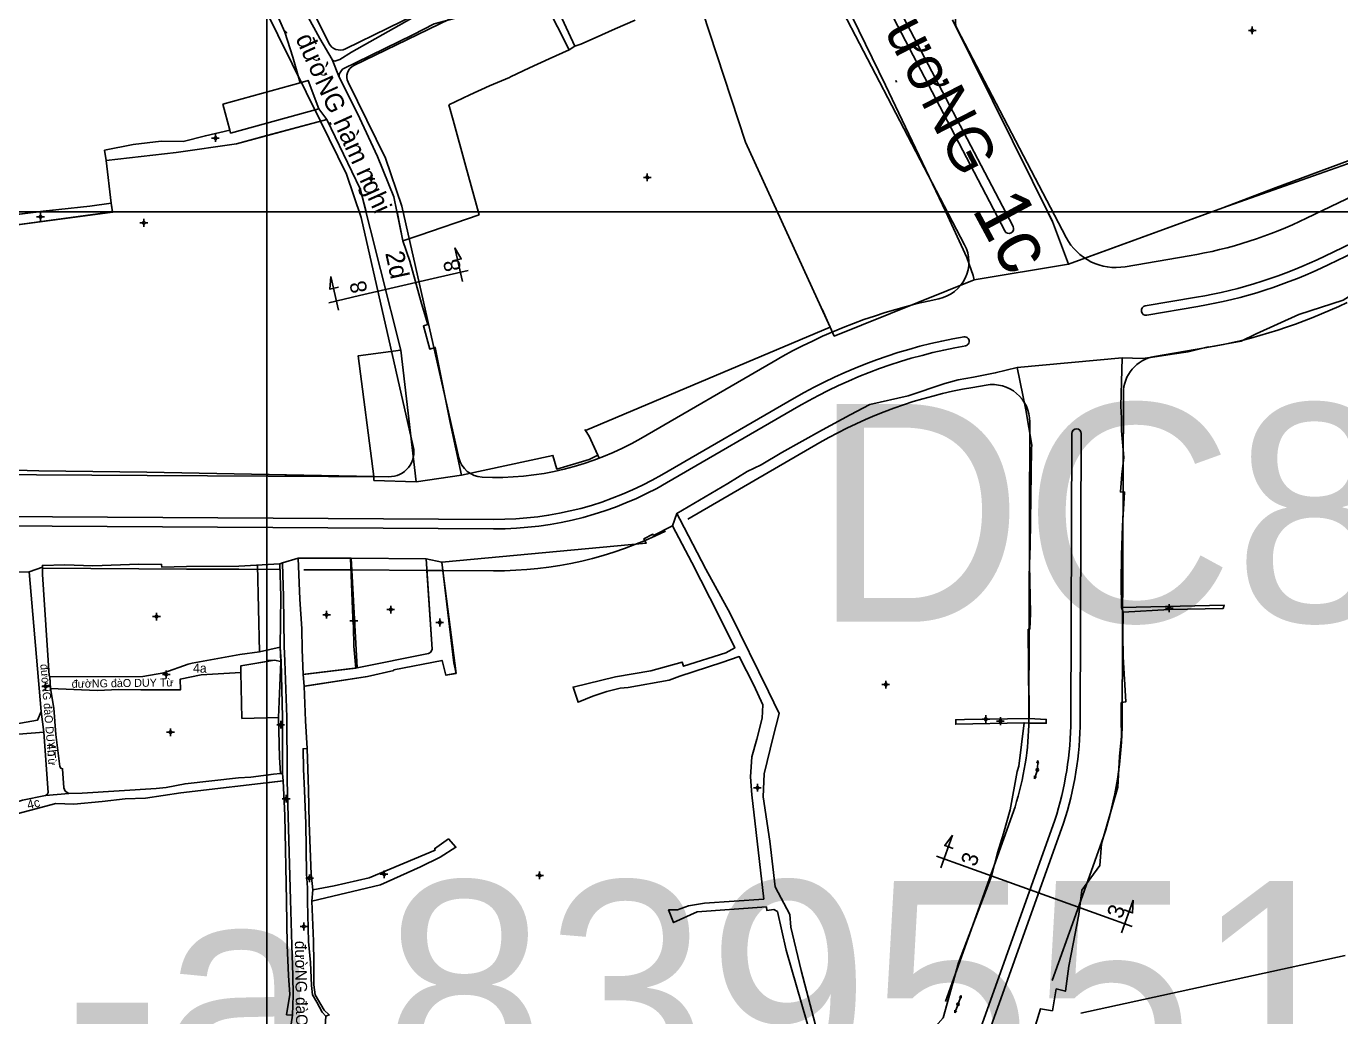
# Model space of a CAD drawing. Extents: x 548357 to 553070, y 1834500 to 1842500.
# Drawn here: x 551422.7 to 551844.9, y 1838741.5 to 1839059.6 of the extents above; entities that cross this region are included whole.
import ezdxf

# ---------------------------------------------------------------- set-up
doc = ezdxf.new("R2010")
doc.units = 0
for name, color, linetype in [('Level 10', 7, 'Continuous'), ('Level 11', 7, 'Continuous'), ('Level 13', 7, 'Continuous'), ('Level 20', 7, 'Continuous'), ('Level 24', 7, 'Continuous'), ('Level 30', 7, 'Continuous'), ('Level 4', 7, 'Continuous'), ('Level 52', 7, 'Continuous'), ('Level 55', 7, 'Continuous'), ('Level 61', 7, 'Continuous'), ('Level 62', 7, 'Continuous'), ('Level 7', 7, 'Continuous')]:
    doc.layers.add(name, color=color, linetype=linetype)

# ---------------------------------------------------------------- blocks, each defined once
blk = doc.blocks.new('LAIDIE')
at = {"layer": 'Level 24'}
for p, q in [((0, 0), (0.3, 0)), ((0, 0), (0, 0)), ((0.217, 0.029), (0.3, 0)), ((0.217, -0.029), (0.3, 0))]:
    blk.add_line(p, q, dxfattribs=at)
blk.add_circle((0, 0), 0.04, dxfattribs=at)

msp = doc.modelspace()

# ---------------------------------------------------------------- linework, layer by layer
at = {"layer": 'Level 10'}
for p, q in [((551520.9, 1839048.97), (551523.22, 1839043.28)), ((551516.62, 1839033.13), (551519.2, 1839029.72)), ((551727.13, 1838978.2), (551757.47, 1838983.15)), ((551740.98, 1838950.04), (551774.75, 1838953.06)), ((551547.9, 1838913.26), (551562.45, 1838915.4)), ((551630.3, 1838899.16), (551631.61, 1838903.13)), ((551505.02, 1838887.21), (551510.07, 1838888.73)), ((551510.07, 1838888.73), (551526.84, 1838888.75)), ((551526.84, 1838888.75), (551527.06, 1838888.75)), ((551527.06, 1838888.75), (551551.12, 1838888.59)), ((551527.06, 1838888.75), (551528.97, 1838853.5)), ((551551.12, 1838888.59), (551556.17, 1838887.42)), ((551423.68, 1838884.33), (551427.88, 1838885.83)), ((551423.68, 1838884.33), (551427.45, 1838839.49)), ((551504.09, 1838886.93), (551505.02, 1838887.21)), ((551774.49, 1838872.96), (551774.99, 1838871.43)), ((551504.29, 1838860.2), (551504.44, 1838855.54)), ((551430.22, 1838850.67), (551430.48, 1838846.91)), ((551511.66, 1838851.43), (551528.56, 1838853.44)), ((551511.66, 1838851.43), (551511.96, 1838847.59)), ((551528.56, 1838853.44), (551528.97, 1838853.5)), ((551427.45, 1838839.49), (551428.3, 1838832.85)), ((551724.03, 1838836.92), (551744.82, 1838837.28)), ((551504.32, 1838819.58), (551505.04, 1838819.63)), ((551505.04, 1838819.63), (551505.16, 1838817.19)), ((551428.84, 1838812.49), (551436.33, 1838813.15)), ((551514.46, 1838778.59), (551514.72, 1838782.2)), ((551517.78, 1838723.23), (551518.88, 1838741.64))]:
    msp.add_line(p, q, dxfattribs=at)
for points in [[(551520.9, 1839048.97), (551521.29, 1839048.58), (551521.83, 1839048.46), (551523.43, 1839048.91), (551527.19, 1839051.31), (551552.47, 1839065.55), (551551.98, 1839066.47), (551571.07, 1839075.13), (551582.87, 1839080.56), (551602.77, 1839089.53), (551614.47, 1839094.89), (551662.89, 1839116.1)], [(551492.64, 1839107.86), (551493.57, 1839100.29), (551502.2, 1839082.64), (551508.83, 1839070.15), (551512.56, 1839063.69), (551517, 1839055.72), (551520.9, 1839048.97)], [(551523.22, 1839043.28), (551523.25, 1839044.21), (551523.73, 1839045.13), (551524.31, 1839045.82), (551546.89, 1839056.92), (551553.7, 1839060.38), (551560.57, 1839062.17), (551566.74, 1839065.43), (551573.09, 1839068.49), (551585.87, 1839074.37), (551597.03, 1839052.09), (551598.87, 1839053.27), (551588.61, 1839075.5), (551594.97, 1839078.42), (551620.26, 1839090.39), (551626.97, 1839093.44), (551641.29, 1839099.49), (551649.14, 1839103.06), (551665.68, 1839110.76)], [(551481.32, 1839103.57), (551488.79, 1839094.44), (551494.81, 1839080.89), (551498.04, 1839075.31), (551505.71, 1839057.75), (551508.36, 1839049.74), (551510.64, 1839041.49), (551513.22, 1839042.2), (551516.62, 1839033.13)], [(551679.45, 1839080.28), (551698.72, 1839040.68), (551718.1, 1839000), (551724.78, 1838985.35), (551726.81, 1838979.54), (551727.13, 1838978.2)], [(551720.16, 1839061.67), (551752.31, 1838996.9), (551757.47, 1838983.15)], [(551757.47, 1838983.15), (551807.01, 1839001.29), (551885.27, 1839028.91), (551899.87, 1839035.25), (551918.36, 1839043.79)], [(551523.22, 1839043.28), (551529.14, 1839031.56), (551535.47, 1839017.82), (551540.79, 1839004.81), (551543.7, 1838990.64), (551545.92, 1838984.18), (551549.67, 1838970.54), (551551.65, 1838963.81), (551550.25, 1838963.43), (551552.27, 1838955.91), (551554.07, 1838956.44), (551558.86, 1838932.29), (551562.45, 1838915.4)], [(551516.62, 1839033.13), (551488.33, 1839025.31), (551488.05, 1839026.29), (551480.22, 1839024.43), (551473.13, 1839022.61), (551466.03, 1839022.67), (551457.06, 1839021.67), (551447.87, 1839019.81), (551448.34, 1839016.47), (551470.83, 1839019.1), (551490.25, 1839021.88), (551519.2, 1839029.72)], [(551519.2, 1839029.72), (551529.95, 1839007.45), (551543, 1838955.6), (551547.9, 1838913.26)], [(551774.75, 1838953.06), (551781.29, 1838952.85), (551785.91, 1838953.51), (551790.8, 1838954.3), (551795.95, 1838955.07), (551802.37, 1838956.64), (551802.38, 1838956.58), (551812.89, 1838958.48), (551817.78, 1838960.78), (551831.41, 1838967.03), (551845.68, 1838971.65), (551859.14, 1838980.05), (551865.59, 1838982.99), (551866.6, 1838980.8), (551874.31, 1838983.94), (551877.63, 1838985.86), (551882.18, 1838987.68), (551884.18, 1838989.66), (551900.74, 1839000.77), (551919.53, 1839009.77)], [(551406.16, 1838993.99), (551450.42, 1838999.85), (551450.01, 1839002.81), (551443.1, 1839001.79), (551433.11, 1839000.79), (551428.13, 1839000.2), (551417.21, 1838998.81), (551405.64, 1838997.57)], [(551562.45, 1838915.4), (551591.88, 1838921.75), (551593.08, 1838917.38), (551603.46, 1838920.4), (551606.31, 1838921.84), (551603.51, 1838927.97), (551602.29, 1838929.81), (551680.9, 1838962.98), (551682.23, 1838960.07), (551727.13, 1838978.2)], [(551774.75, 1838953.06), (551774.31, 1838937.56), (551774.49, 1838933.75), (551774.48, 1838929.63), (551775.19, 1838921.06), (551774.63, 1838915.64), (551774.12, 1838910.06), (551775.5, 1838909.98), (551774.76, 1838899.1), (551774.5, 1838889.7), (551774.42, 1838880.87), (551774.49, 1838872.96)], [(551631.61, 1838903.13), (551648.07, 1838912.69), (551654.24, 1838916.62), (551658.7, 1838918.77), (551665.34, 1838922.66), (551678.48, 1838930.03), (551687.34, 1838934.79), (551693.66, 1838938.11), (551705.96, 1838940.94), (551717.72, 1838944.84), (551721.98, 1838946.04), (551726.92, 1838946.9), (551733.93, 1838948.27), (551740.98, 1838950.04)], [(551740.98, 1838950.04), (551743.71, 1838936.39), (551745.65, 1838925.09), (551745.61, 1838924), (551745.2, 1838892.76), (551744.93, 1838886.72), (551745.25, 1838870.98), (551745, 1838865.93), (551744.52, 1838865.9), (551744.6, 1838853.64), (551744.58, 1838849.24), (551744.8, 1838843.3), (551744.82, 1838837.28)], [(551408.05, 1838917.34), (551426.71, 1838916.81), (551461.47, 1838916.43), (551534.33, 1838915.01), (551534.37, 1838913.71), (551547.9, 1838913.26)], [(551631.61, 1838903.13), (551632.66, 1838901.29), (551640.99, 1838885.26), (551648.82, 1838871), (551661.13, 1838845.94), (551664.53, 1838838.89), (551662.62, 1838831.4), (551659.69, 1838819.5), (551659.37, 1838812.09), (551661.51, 1838797.84), (551663.29, 1838783.2), (551667.94, 1838774.34), (551668.25, 1838770.23), (551671.61, 1838756.3), (551676.71, 1838736.69), (551679.65, 1838727.3)], [(551556.17, 1838887.42), (551621.81, 1838893.58), (551621.1, 1838895.01), (551623.96, 1838896.45), (551624.21, 1838896.04), (551630.3, 1838899.16)], [(551630.3, 1838899.16), (551636.52, 1838887.4), (551645.17, 1838870.39), (551650.26, 1838859.92), (551647.36, 1838858.36), (551633.84, 1838854.05), (551633.39, 1838855.4), (551623.27, 1838852.57), (551611.93, 1838850.61), (551598.32, 1838847.33), (551599.93, 1838842.46), (551604.71, 1838844.4), (551609.16, 1838845.93), (551613.51, 1838846.98), (551615.98, 1838847.16), (551629.18, 1838849.58), (551632.59, 1838850.85), (551646.13, 1838855.24), (551651.69, 1838857.16), (551656.41, 1838847.93), (551659.28, 1838841.65), (551659.05, 1838837.38), (551657.31, 1838830.62), (551655.73, 1838824.89), (551655.34, 1838818.49), (551655.75, 1838812.77), (551659.58, 1838779.22), (551640.55, 1838777.93), (551635.44, 1838777.08), (551631.85, 1838775.81), (551629.01, 1838775.78), (551630.64, 1838771.7), (551638.14, 1838775.14), (551660.44, 1838776.72), (551660.54, 1838775.59), (551662.84, 1838775.87), (551663.94, 1838775.25), (551666.76, 1838762.84), (551674.97, 1838734.26)], [(551510.07, 1838888.73), (551510.61, 1838875.56), (551511.19, 1838866.1), (551511.35, 1838859.4), (551511.66, 1838851.43)], [(551556.17, 1838887.42), (551560.06, 1838855.11), (551560.75, 1838851.74), (551557.49, 1838851.15), (551556.24, 1838855.89), (551540.74, 1838852.87), (551540.75, 1838852.72), (551532.33, 1838850.75), (551511.96, 1838847.59)], [(551526.84, 1838888.75), (551527.62, 1838869.64), (551527.77, 1838866.68), (551527.93, 1838860.49), (551528.56, 1838853.44)], [(551528.97, 1838853.5), (551551.94, 1838858.12), (551552.62, 1838858.58), (551553.06, 1838859.47), (551551.12, 1838888.59)], [(551356.96, 1838884.03), (551358.02, 1838881.17), (551360.49, 1838882.43), (551363.76, 1838883.75), (551369.12, 1838885.79), (551370.3, 1838883.25), (551423.68, 1838884.33)], [(551427.88, 1838885.83), (551427.86, 1838886.44), (551435.1, 1838886.65), (551444.08, 1838886.34), (551458.88, 1838886.83), (551466.17, 1838886.76), (551466.22, 1838885.91), (551474.13, 1838886.12), (551490.98, 1838886.15), (551504.09, 1838886.93)], [(551427.88, 1838885.83), (551427.93, 1838883.47), (551430.05, 1838851.03), (551430.22, 1838850.67)], [(551504.29, 1838860.2), (551504.43, 1838876.44), (551504.09, 1838886.93)], [(551505.02, 1838887.21), (551505.04, 1838887.05), (551505.29, 1838876.49), (551505.55, 1838860.54), (551505.8, 1838855.65), (551506.41, 1838837.71), (551506.5, 1838819.84), (551506.53, 1838817.19), (551507.57, 1838778.97), (551508.01, 1838764.49), (551508.27, 1838754.67), (551508.41, 1838748.36), (551508.26, 1838741.97)], [(551774.99, 1838871.43), (551774.92, 1838864.05), (551775.01, 1838857.02), (551775.84, 1838842.6), (551774.41, 1838842.38), (551774.35, 1838836.98), (551774.49, 1838831.55), (551773.89, 1838825.06), (551773.34, 1838815.15), (551768.08, 1838796.98), (551767.55, 1838790.06), (551761.72, 1838782.11), (551760.78, 1838774.3), (551758.36, 1838761.55), (551757.55, 1838757.71), (551756.46, 1838749.66), (551753.55, 1838750.4), (551752.3, 1838743.35), (551748.52, 1838744.02), (551744.81, 1838732.12), (551748.63, 1838732.12), (551749.01, 1838721.95)], [(551774.49, 1838872.96), (551807.42, 1838873.66), (551807.12, 1838872.61), (551789.9, 1838872.31), (551774.99, 1838871.43)], [(551430.22, 1838850.67), (551460.12, 1838850.73), (551466.84, 1838851.97), (551474.69, 1838854.73), (551475.93, 1838854.98), (551491.33, 1838857.85), (551497.58, 1838858.62), (551504.29, 1838860.2)], [(551504.29, 1838860.2), (551504.53, 1838855.56), (551504.95, 1838837.63), (551505.04, 1838819.63)], [(551430.48, 1838846.91), (551445.42, 1838846.23), (551452.42, 1838846.59), (551459.49, 1838846.47), (551472.2, 1838846.44), (551472.12, 1838849.88), (551478.89, 1838851.31), (551491.61, 1838851.98), (551491.59, 1838854.13), (551502.47, 1838855.94), (551504.44, 1838855.54)], [(551504.32, 1838819.58), (551504.07, 1838824.85), (551503.72, 1838837.61), (551504.44, 1838855.54)], [(551430.48, 1838846.91), (551431.54, 1838840.61), (551432.24, 1838832.16), (551433.44, 1838821.88), (551433.75, 1838821.33), (551434.35, 1838821.12), (551434.73, 1838815.03), (551435.21, 1838813.94), (551436.33, 1838813.15)], [(551511.96, 1838847.59), (551512.39, 1838836.5), (551512.88, 1838827.64)], [(551427.45, 1838839.49), (551426.32, 1838836.76), (551411.6, 1838834.13), (551412.23, 1838831.43), (551420.18, 1838832.19), (551428.3, 1838832.85)], [(551724.03, 1838836.92), (551721.25, 1838836.87), (551721.27, 1838835.39), (551743.2, 1838835.89)], [(551724.03, 1838836.92), (551724.03, 1838836.91), (551744.82, 1838837.28)], [(551744.82, 1838837.28), (551750.32, 1838836.98), (551750.3, 1838835.71), (551744.87, 1838835.8), (551743.2, 1838835.89)], [(551428.84, 1838812.49), (551429.44, 1838812.83), (551429.72, 1838813.45), (551428.3, 1838832.85)], [(551713.95, 1838737.47), (551717.24, 1838741.06), (551722.14, 1838758.75), (551732.68, 1838786.59), (551734.69, 1838794.07), (551736.55, 1838800.3), (551738.74, 1838807.94), (551740.97, 1838820.19), (551741.55, 1838821.96), (551743.2, 1838835.89)], [(551512.88, 1838827.64), (551511.59, 1838827.52), (551511.79, 1838820.99), (551512.06, 1838814.16), (551512.45, 1838803.47), (551512.72, 1838787.3), (551513, 1838782.89), (551513.03, 1838778.43), (551513.33, 1838765.6), (551513.98, 1838758.84), (551514.33, 1838751.53), (551514.59, 1838748.47), (551515.98, 1838746.13), (551517.77, 1838742.95), (551518.88, 1838741.64)], [(551512.88, 1838827.64), (551513.37, 1838814.31), (551513.56, 1838803.74), (551514.25, 1838787.24), (551514.72, 1838782.2)], [(551415.31, 1838805.4), (551432.16, 1838809.93), (551437.94, 1838809.71), (551447.11, 1838810.57), (551454.41, 1838811.42), (551460.99, 1838811.63), (551472.32, 1838813.36), (551505.16, 1838817.19)], [(551436.33, 1838813.15), (551440.61, 1838813.25), (551464.38, 1838814.78), (551467.6, 1838815.13), (551473.71, 1838816.29), (551490.88, 1838818.15), (551494.87, 1838818.45), (551502.08, 1838819.34), (551504.32, 1838819.58)], [(551505.16, 1838817.19), (551505.72, 1838806.04), (551506.29, 1838778.65), (551506.51, 1838764.41), (551506.93, 1838754.69), (551507.34, 1838748.59), (551506.29, 1838742.07), (551508.26, 1838741.97)], [(551353.67, 1838782.5), (551372.57, 1838795.59), (551378, 1838798.59), (551383.74, 1838801.28), (551413.75, 1838808.7), (551421.52, 1838810.98), (551428.84, 1838812.49)], [(551514.72, 1838782.2), (551521.63, 1838783.55), (551532.88, 1838786.11), (551554, 1838794.91), (551553.85, 1838795.41), (551558.27, 1838798.59), (551560.69, 1838795.87), (551555.62, 1838792.66), (551549.34, 1838789.56), (551536.51, 1838783.8), (551514.46, 1838778.59)], [(551518.88, 1838741.64), (551520.03, 1838742.03), (551518.39, 1838743.55), (551515.49, 1838748.5), (551515.1, 1838751.68), (551515.02, 1838758.8), (551515, 1838765.69), (551514.46, 1838778.59)], [(551505.23, 1838710.94), (551505.44, 1838724.98), (551507.08, 1838734.04), (551508.26, 1838741.97)]]:
    msp.add_lwpolyline(points, dxfattribs=at)
at = {"layer": 'Level 11'}
for p, q in [((551815.89, 1839058.28), (551815.26, 1839058.28)), ((551816.51, 1839058.9), (551815.89, 1839058.28)), ((551815.89, 1839058.28), (551816.51, 1839057.65)), ((551816.51, 1839059.53), (551816.51, 1839058.9)), ((551817.14, 1839058.28), (551816.51, 1839058.9)), ((551816.51, 1839057.65), (551817.14, 1839058.28)), ((551816.51, 1839057.65), (551816.51, 1839057.03)), ((551817.76, 1839058.28), (551817.14, 1839058.28)), ((551482.81, 1839023.7), (551482.18, 1839023.7)), ((551483.43, 1839024.32), (551482.81, 1839023.7)), ((551482.81, 1839023.7), (551483.43, 1839023.07)), ((551483.43, 1839024.95), (551483.43, 1839024.32)), ((551484.06, 1839023.7), (551483.43, 1839024.32)), ((551483.43, 1839023.07), (551484.06, 1839023.7)), ((551483.43, 1839023.07), (551483.43, 1839022.45)), ((551484.68, 1839023.7), (551484.06, 1839023.7)), ((551532.82, 1839010.56), (551532.19, 1839010.56)), ((551533.44, 1839011.19), (551532.82, 1839010.56)), ((551532.82, 1839010.56), (551533.44, 1839009.94)), ((551533.44, 1839011.81), (551533.44, 1839011.19)), ((551534.07, 1839010.56), (551533.44, 1839011.19)), ((551533.44, 1839009.94), (551534.07, 1839010.56)), ((551533.44, 1839009.94), (551533.44, 1839009.31)), ((551534.69, 1839010.56), (551534.07, 1839010.56)), ((551621.55, 1839011.08), (551620.92, 1839011.08)), ((551622.17, 1839011.7), (551621.55, 1839011.08)), ((551621.55, 1839011.08), (551622.17, 1839010.45)), ((551622.17, 1839012.33), (551622.17, 1839011.7)), ((551622.8, 1839011.08), (551622.17, 1839011.7)), ((551622.17, 1839010.45), (551622.8, 1839011.08)), ((551622.17, 1839010.45), (551622.17, 1839009.83)), ((551623.42, 1839011.08), (551622.8, 1839011.08)), ((551426.65, 1838998.42), (551426.02, 1838998.42)), ((551427.27, 1838999.04), (551426.65, 1838998.42)), ((551426.65, 1838998.42), (551427.27, 1838997.79)), ((551427.27, 1838999.67), (551427.27, 1838999.04)), ((551427.9, 1838998.42), (551427.27, 1838999.04)), ((551427.27, 1838997.79), (551427.9, 1838998.42)), ((551427.27, 1838997.79), (551427.27, 1838997.17)), ((551428.52, 1838998.42), (551427.9, 1838998.42)), ((551460.47, 1838997.72), (551460.47, 1838997.09)), ((551459.85, 1838996.47), (551459.22, 1838996.47)), ((551460.47, 1838997.09), (551459.85, 1838996.47)), ((551459.85, 1838996.47), (551460.47, 1838995.84)), ((551461.1, 1838996.47), (551460.47, 1838997.09)), ((551460.47, 1838995.84), (551461.1, 1838996.47)), ((551460.47, 1838995.84), (551460.47, 1838995.22)), ((551461.72, 1838996.47), (551461.1, 1838996.47)), ((551464.53, 1838870.61), (551463.9, 1838869.98)), ((551464.53, 1838871.23), (551464.53, 1838870.61)), ((551465.15, 1838869.98), (551464.53, 1838870.61)), ((551518.54, 1838870.58), (551517.91, 1838870.58)), ((551519.16, 1838871.21), (551518.54, 1838870.58)), ((551518.54, 1838870.58), (551519.16, 1838869.96)), ((551519.16, 1838871.83), (551519.16, 1838871.21)), ((551519.79, 1838870.58), (551519.16, 1838871.21)), ((551519.16, 1838869.96), (551519.79, 1838870.58)), ((551520.41, 1838870.58), (551519.79, 1838870.58)), ((551539.14, 1838872.23), (551538.51, 1838872.23)), ((551539.76, 1838872.86), (551539.14, 1838872.23)), ((551539.14, 1838872.23), (551539.76, 1838871.61)), ((551539.76, 1838873.48), (551539.76, 1838872.86)), ((551540.39, 1838872.23), (551539.76, 1838872.86)), ((551539.76, 1838871.61), (551540.39, 1838872.23)), ((551539.76, 1838871.61), (551539.76, 1838870.98)), ((551541.01, 1838872.23), (551540.39, 1838872.23)), ((551789.22, 1838872.71), (551788.6, 1838872.71)), ((551789.85, 1838873.34), (551789.22, 1838872.71)), ((551789.22, 1838872.71), (551789.85, 1838872.09)), ((551789.85, 1838873.96), (551789.85, 1838873.34)), ((551790.47, 1838872.71), (551789.85, 1838873.34)), ((551789.85, 1838872.09), (551790.47, 1838872.71)), ((551789.85, 1838872.09), (551789.85, 1838871.46)), ((551791.1, 1838872.71), (551790.47, 1838872.71)), ((551463.9, 1838869.98), (551463.28, 1838869.98)), ((551463.9, 1838869.98), (551464.53, 1838869.36)), ((551464.53, 1838869.36), (551465.15, 1838869.98)), ((551464.53, 1838869.36), (551464.53, 1838868.73)), ((551465.78, 1838869.98), (551465.15, 1838869.98)), ((551519.16, 1838869.96), (551519.16, 1838869.33)), ((551527.29, 1838868.65), (551526.66, 1838868.65)), ((551527.91, 1838869.28), (551527.29, 1838868.65)), ((551527.29, 1838868.65), (551527.91, 1838868.03)), ((551527.91, 1838869.9), (551527.91, 1838869.28)), ((551528.54, 1838868.65), (551527.91, 1838869.28)), ((551527.91, 1838868.03), (551528.54, 1838868.65)), ((551527.91, 1838868.03), (551527.91, 1838867.4)), ((551529.16, 1838868.65), (551528.54, 1838868.65)), ((551554.87, 1838868.09), (551554.24, 1838868.09)), ((551555.49, 1838868.72), (551554.87, 1838868.09)), ((551554.87, 1838868.09), (551555.49, 1838867.47)), ((551555.49, 1838869.34), (551555.49, 1838868.72)), ((551556.12, 1838868.09), (551555.49, 1838868.72)), ((551555.49, 1838867.47), (551556.12, 1838868.09)), ((551555.49, 1838867.47), (551555.49, 1838866.84)), ((551556.74, 1838868.09), (551556.12, 1838868.09)), ((551467.04, 1838851.4), (551466.42, 1838851.4)), ((551467.67, 1838852.03), (551467.04, 1838851.4)), ((551467.04, 1838851.4), (551467.67, 1838850.78)), ((551467.67, 1838852.65), (551467.67, 1838852.03)), ((551468.29, 1838851.4), (551467.67, 1838852.03)), ((551467.67, 1838850.78), (551468.29, 1838851.4)), ((551467.67, 1838850.78), (551467.67, 1838850.15)), ((551468.92, 1838851.4), (551468.29, 1838851.4)), ((551428.29, 1838847.57), (551427.67, 1838847.57)), ((551428.92, 1838848.2), (551428.29, 1838847.57)), ((551428.29, 1838847.57), (551428.92, 1838846.95)), ((551428.92, 1838848.82), (551428.92, 1838848.2)), ((551429.54, 1838847.57), (551428.92, 1838848.2)), ((551428.92, 1838846.95), (551429.54, 1838847.57)), ((551428.92, 1838846.95), (551428.92, 1838846.32)), ((551430.17, 1838847.57), (551429.54, 1838847.57)), ((551698.12, 1838848.15), (551697.49, 1838848.15)), ((551698.74, 1838848.77), (551698.12, 1838848.15)), ((551698.12, 1838848.15), (551698.74, 1838847.52)), ((551698.74, 1838849.4), (551698.74, 1838848.77)), ((551699.37, 1838848.15), (551698.74, 1838848.77)), ((551698.74, 1838847.52), (551699.37, 1838848.15)), ((551698.74, 1838847.52), (551698.74, 1838846.9)), ((551699.99, 1838848.15), (551699.37, 1838848.15)), ((551730.33, 1838837.04), (551729.71, 1838837.04)), ((551730.96, 1838837.66), (551730.33, 1838837.04)), ((551730.33, 1838837.04), (551730.96, 1838836.41)), ((551730.96, 1838838.29), (551730.96, 1838837.66)), ((551731.58, 1838837.04), (551730.96, 1838837.66)), ((551730.96, 1838836.41), (551731.58, 1838837.04)), ((551732.21, 1838837.04), (551731.58, 1838837.04)), ((551735.59, 1838837), (551734.97, 1838836.38)), ((551735.59, 1838837.63), (551735.59, 1838837)), ((551736.22, 1838836.38), (551735.59, 1838837)), ((551468.38, 1838832.83), (551467.76, 1838832.83)), ((551469.01, 1838833.45), (551468.38, 1838832.83)), ((551468.38, 1838832.83), (551469.01, 1838832.2)), ((551469.01, 1838834.08), (551469.01, 1838833.45)), ((551469.63, 1838832.83), (551469.01, 1838833.45)), ((551469.01, 1838832.2), (551469.63, 1838832.83)), ((551470.26, 1838832.83), (551469.63, 1838832.83)), ((551503.82, 1838835.25), (551503.19, 1838835.25)), ((551504.44, 1838835.87), (551503.82, 1838835.25)), ((551503.82, 1838835.25), (551504.44, 1838834.62)), ((551504.44, 1838836.5), (551504.44, 1838835.87)), ((551505.07, 1838835.25), (551504.44, 1838835.87)), ((551504.44, 1838834.62), (551505.07, 1838835.25)), ((551504.44, 1838834.62), (551504.44, 1838834)), ((551505.69, 1838835.25), (551505.07, 1838835.25)), ((551730.96, 1838836.41), (551730.96, 1838835.79)), ((551734.97, 1838836.38), (551734.34, 1838836.38)), ((551734.97, 1838836.38), (551735.59, 1838835.75)), ((551735.59, 1838835.75), (551736.22, 1838836.38)), ((551735.59, 1838835.75), (551735.59, 1838835.13)), ((551736.84, 1838836.38), (551736.22, 1838836.38)), ((551469.01, 1838832.2), (551469.01, 1838831.58)), ((551657.54, 1838816.26), (551657.54, 1838815.63)), ((551505.55, 1838811.49), (551504.92, 1838811.49)), ((551506.17, 1838812.12), (551505.55, 1838811.49)), ((551505.55, 1838811.49), (551506.17, 1838810.87)), ((551506.17, 1838812.74), (551506.17, 1838812.12)), ((551506.8, 1838811.49), (551506.17, 1838812.12)), ((551506.17, 1838810.87), (551506.8, 1838811.49)), ((551507.42, 1838811.49), (551506.8, 1838811.49)), ((551656.92, 1838815.01), (551656.29, 1838815.01)), ((551657.54, 1838815.63), (551656.92, 1838815.01)), ((551656.92, 1838815.01), (551657.54, 1838814.38)), ((551658.17, 1838815.01), (551657.54, 1838815.63)), ((551657.54, 1838814.38), (551658.17, 1838815.01)), ((551657.54, 1838814.38), (551657.54, 1838813.76)), ((551658.79, 1838815.01), (551658.17, 1838815.01)), ((551506.17, 1838810.87), (551506.17, 1838810.24)), ((551513.72, 1838786.56), (551513.09, 1838785.93)), ((551513.72, 1838787.18), (551513.72, 1838786.56)), ((551514.34, 1838785.93), (551513.72, 1838786.56)), ((551536.99, 1838787.2), (551536.37, 1838787.2)), ((551537.62, 1838787.83), (551536.99, 1838787.2)), ((551536.99, 1838787.2), (551537.62, 1838786.58)), ((551537.62, 1838788.45), (551537.62, 1838787.83)), ((551538.24, 1838787.2), (551537.62, 1838787.83)), ((551537.62, 1838786.58), (551538.24, 1838787.2)), ((551537.62, 1838786.58), (551537.62, 1838785.95)), ((551538.87, 1838787.2), (551538.24, 1838787.2)), ((551586.98, 1838786.85), (551586.35, 1838786.85)), ((551587.6, 1838787.48), (551586.98, 1838786.85)), ((551586.98, 1838786.85), (551587.6, 1838786.23)), ((551587.6, 1838788.1), (551587.6, 1838787.48)), ((551588.23, 1838786.85), (551587.6, 1838787.48)), ((551587.6, 1838786.23), (551588.23, 1838786.85)), ((551587.6, 1838786.23), (551587.6, 1838785.6)), ((551588.85, 1838786.85), (551588.23, 1838786.85)), ((551513.09, 1838785.93), (551512.47, 1838785.93)), ((551513.09, 1838785.93), (551513.72, 1838785.31)), ((551513.72, 1838785.31), (551514.34, 1838785.93)), ((551513.72, 1838785.31), (551513.72, 1838784.68)), ((551514.97, 1838785.93), (551514.34, 1838785.93)), ((551511.25, 1838770.42), (551510.63, 1838770.42)), ((551511.88, 1838771.04), (551511.25, 1838770.42)), ((551511.25, 1838770.42), (551511.88, 1838769.79)), ((551511.88, 1838771.67), (551511.88, 1838771.04)), ((551512.5, 1838770.42), (551511.88, 1838771.04)), ((551511.88, 1838769.79), (551512.5, 1838770.42)), ((551511.88, 1838769.79), (551511.88, 1838769.17)), ((551513.13, 1838770.42), (551512.5, 1838770.42))]:
    msp.add_line(p, q, dxfattribs=at)
for centre in [(551816.51, 1839058.28), (551483.43, 1839023.7), (551533.44, 1839010.56), (551622.17, 1839011.08), (551427.27, 1838998.42), (551460.47, 1838996.47), (551519.16, 1838870.58), (551539.76, 1838872.23), (551789.84, 1838872.71), (551464.53, 1838869.98), (551527.91, 1838868.65), (551555.49, 1838868.09), (551467.67, 1838851.4), (551428.92, 1838847.57), (551698.74, 1838848.15), (551730.96, 1838837.04), (551469.01, 1838832.83), (551504.44, 1838835.25), (551735.59, 1838836.38), (551506.17, 1838811.49), (551657.54, 1838815.01), (551537.62, 1838787.2), (551587.6, 1838786.85), (551513.72, 1838785.93), (551511.88, 1838770.42)]:
    msp.add_circle(centre, 0.15, dxfattribs=at)
at = {"layer": 'Level 13'}
for points in [[(551560.33, 1838988.49), (551562.41, 1838984.89), (551559.65, 1838984.25)], [(551562.84, 1838977.64), (551560.33, 1838988.49)], [(551564.62, 1838981.17), (551554.76, 1838978.89)], [(551520.52, 1838979.28), (551520.23, 1838975.13), (551523, 1838975.77)], [(551523.03, 1838968.43), (551520.52, 1838979.28)], [(551529.75, 1838973.1), (551554.76, 1838978.89)], [(551519.88, 1838970.82), (551529.75, 1838973.1)], [(551716.44, 1838789.28), (551720.2, 1838799.76)], [(551720.2, 1838799.76), (551717.71, 1838796.42), (551720.38, 1838795.47)], [(551715.08, 1838792.99), (551724.61, 1838789.57)], [(551724.61, 1838789.57), (551768.38, 1838773.88)], [(551774.5, 1838768.45), (551778.26, 1838778.94)], [(551778.26, 1838778.94), (551778.06, 1838774.78), (551775.39, 1838775.74)], [(551777.91, 1838770.46), (551768.38, 1838773.88)]]:
    msp.add_lwpolyline(points, dxfattribs=at)
at = {"layer": 'Level 20'}
for points in [[(551720.16, 1839061.67), (551752.31, 1838996.9), (551757.47, 1838983.15), (551727.13, 1838978.2), (551726.81, 1838979.54), (551724.78, 1838985.35), (551718.1, 1839000), (551698.72, 1839040.68), (551679.45, 1839080.28)], [(551408.05, 1838917.34), (551426.71, 1838916.81), (551461.47, 1838916.43), (551534.33, 1838915.01), (551534.37, 1838913.71), (551547.9, 1838913.26), (551562.45, 1838915.4), (551591.88, 1838921.75), (551593.08, 1838917.38), (551603.46, 1838920.4), (551606.31, 1838921.84), (551603.51, 1838927.97), (551602.29, 1838929.81), (551680.9, 1838962.98), (551682.23, 1838960.07), (551727.13, 1838978.2), (551757.47, 1838983.15), (551807.01, 1839001.29), (551885.27, 1839028.91)], [(551845.68, 1838971.65), (551831.41, 1838967.03), (551817.78, 1838960.78), (551812.89, 1838958.48), (551802.38, 1838956.58), (551802.37, 1838956.64), (551795.95, 1838955.07), (551790.8, 1838954.3), (551785.91, 1838953.51), (551781.29, 1838952.85), (551774.75, 1838953.06), (551740.98, 1838950.04), (551733.93, 1838948.27), (551726.92, 1838946.9), (551721.98, 1838946.04), (551717.72, 1838944.84), (551705.96, 1838940.94), (551693.66, 1838938.11), (551687.34, 1838934.79), (551678.48, 1838930.03), (551665.34, 1838922.66), (551658.7, 1838918.77), (551654.24, 1838916.62), (551648.07, 1838912.69), (551631.61, 1838903.13), (551630.3, 1838899.16), (551624.21, 1838896.04), (551623.96, 1838896.45), (551621.1, 1838895.01), (551621.81, 1838893.58), (551556.17, 1838887.42), (551551.12, 1838888.59), (551527.06, 1838888.75), (551526.84, 1838888.75), (551510.07, 1838888.73), (551505.02, 1838887.21), (551504.09, 1838886.93), (551490.98, 1838886.15), (551474.13, 1838886.12), (551466.22, 1838885.91), (551466.17, 1838886.76), (551458.88, 1838886.83), (551444.08, 1838886.34), (551435.1, 1838886.65), (551427.86, 1838886.44), (551427.88, 1838885.83), (551423.68, 1838884.33), (551370.3, 1838883.25)], [(551717.24, 1838741.06), (551722.14, 1838758.75), (551732.68, 1838786.59), (551734.69, 1838794.07), (551736.55, 1838800.3), (551738.74, 1838807.94), (551740.97, 1838820.19), (551741.55, 1838821.96), (551743.2, 1838835.89), (551744.87, 1838835.8), (551750.3, 1838835.71), (551750.32, 1838836.98), (551744.82, 1838837.28), (551744.8, 1838843.3), (551744.58, 1838849.24), (551744.6, 1838853.64), (551744.52, 1838865.9), (551745, 1838865.93), (551745.25, 1838870.98), (551744.93, 1838886.72), (551745.2, 1838892.76), (551745.61, 1838924), (551745.65, 1838925.09), (551743.71, 1838936.39), (551740.98, 1838950.04), (551774.75, 1838953.06), (551774.31, 1838937.56), (551774.49, 1838933.75), (551774.48, 1838929.63), (551775.19, 1838921.06), (551774.63, 1838915.64), (551774.12, 1838910.06), (551775.5, 1838909.98), (551774.76, 1838899.1), (551774.5, 1838889.7), (551774.42, 1838880.87), (551774.49, 1838872.96), (551774.99, 1838871.43), (551774.92, 1838864.05), (551775.01, 1838857.02), (551775.84, 1838842.6), (551774.41, 1838842.38), (551774.35, 1838836.98), (551774.49, 1838831.55), (551773.89, 1838825.06), (551773.34, 1838815.15), (551768.08, 1838796.98), (551767.55, 1838790.06), (551761.72, 1838782.11), (551760.78, 1838774.3), (551758.36, 1838761.55), (551757.55, 1838757.71), (551756.46, 1838749.66), (551753.55, 1838750.4), (551752.3, 1838743.35), (551748.52, 1838744.02), (551744.81, 1838732.12)], [(551421.52, 1838810.98), (551428.84, 1838812.49), (551436.33, 1838813.15), (551440.61, 1838813.25), (551464.38, 1838814.78), (551467.6, 1838815.13), (551473.71, 1838816.29), (551490.88, 1838818.15), (551494.87, 1838818.45), (551502.08, 1838819.34), (551504.32, 1838819.58), (551505.04, 1838819.63), (551505.16, 1838817.19), (551472.32, 1838813.36), (551460.99, 1838811.63), (551454.41, 1838811.42), (551447.11, 1838810.57), (551437.94, 1838809.71), (551432.16, 1838809.93), (551415.31, 1838805.4)]]:
    msp.add_lwpolyline(points, dxfattribs=at)
msp.add_lwpolyline([(551430.48, 1838846.91), (551431.54, 1838840.61), (551432.24, 1838832.16), (551433.44, 1838821.88), (551433.75, 1838821.33), (551434.35, 1838821.12), (551434.73, 1838815.03), (551435.21, 1838813.94), (551436.33, 1838813.15), (551428.84, 1838812.49), (551429.44, 1838812.83), (551429.72, 1838813.45), (551428.3, 1838832.85), (551427.45, 1838839.49), (551423.68, 1838884.33), (551427.88, 1838885.83), (551427.93, 1838883.47), (551430.05, 1838851.03), (551430.22, 1838850.67)], close=True, dxfattribs=at)
at = {"layer": 'Level 30'}
for p, q in [((551649.86, 1839167.24), (551739.66, 1838995.25)), ((551647.2, 1839165.85), (551737, 1838993.87)), ((551663.47, 1839105.52), (551724.09, 1838989.42)), ((551497.36, 1839099.87), (551519.88, 1839054.2)), ((551721.69, 1839058.84), (551756.7, 1838991.79)), ((551833.92, 1838997.93), (551906.75, 1839033.26)), ((551839.81, 1838985.79), (551912.64, 1839021.12)), ((551841.12, 1838983.09), (551913.95, 1839018.42)), ((551775.67, 1838982.37), (551796.27, 1838985.87)), ((551782.1, 1838969.77), (551798.53, 1838972.56)), ((551678.29, 1838968.7), (551680.79, 1838963.22)), ((551782.6, 1838966.81), (551799.03, 1838969.61)), ((551785.07, 1838953.54), (551801.29, 1838956.3)), ((551620.1, 1838927.23), (551662.56, 1838951.83)), ((551726.7, 1838943.62), (551731.04, 1838944.36)), ((551626.87, 1838915.55), (551669.33, 1838940.16)), ((551774.71, 1838836.75), (551775.08, 1838941.75)), ((551628.38, 1838912.95), (551670.84, 1838937.56)), ((551744.71, 1838836.86), (551745.05, 1838932.49)), ((551635.17, 1838901.28), (551677.61, 1838925.88)), ((551758.21, 1838836.81), (551758.54, 1838928.8)), ((551761.21, 1838836.8), (551761.54, 1838928.78)), ((551386.69, 1838902.29), (551572.84, 1838901.19)), ((551386.67, 1838899.29), (551572.82, 1838898.19)), ((551428.13, 1838885.54), (551474.15, 1838885.27)), ((551474.15, 1838885.27), (551490.99, 1838885.17)), ((551490.99, 1838885.17), (551503.88, 1838885.1)), ((551511.88, 1838885.05), (551527.27, 1838884.96)), ((551527.27, 1838884.96), (551551.37, 1838884.81)), ((551551.37, 1838884.81), (551556.49, 1838884.78)), ((551556.49, 1838884.78), (551572.74, 1838884.69)), ((551560.75, 1838851.74), (551556.49, 1838884.78)), ((551512.23, 1838851.5), (551528.97, 1838853.5)), ((551717.94, 1838746.37), (551740.28, 1838808.91)), ((551759.79, 1838774.34), (551768.68, 1838799.25)), ((551752.21, 1838753.12), (551759.79, 1838774.34)), ((551759.73, 1838774.34), (551759.79, 1838774.34)), ((551761.45, 1838742.62), (551846.29, 1838761.09))]:
    msp.add_line(p, q, dxfattribs=at)
for points in [[(551525.21, 1839052.37), (551552.44, 1839065.61), (551593.94, 1839085.8), (551602.72, 1839089.63), (551655.03, 1839112.44)], [(551527.9, 1839047.01), (551596.45, 1839080.35), (551658.33, 1839107.34)], [(551485.33, 1839093.76), (551517.16, 1839029.17), (551525.59, 1839012.07), (551530.29, 1838998.17), (551546.99, 1838924.66)], [(551762.76, 1838985.09), (551807.01, 1839001.29), (551823.27, 1839007.48), (551885.39, 1839030.57), (551907.07, 1839039.09), (551919, 1839043.97)], [(551526.07, 1839041.64), (551538.1, 1839017.24), (551543.31, 1839001.83), (551561.66, 1838921.01)], [(551345.43, 1838991.78), (551356.48, 1838993.92), (551356.76, 1838994.24), (551363.69, 1838995.13), (551370.71, 1838996.62), (551377.46, 1838997.87), (551404.61, 1839001.28), (551405.64, 1838997.57), (551433.11, 1839000.79), (551443.1, 1839001.79), (551450.01, 1839002.81), (551450.4, 1839000)], [(551450.4, 1839000), (551406.16, 1838993.99), (551408.46, 1838969.46), (551407.25, 1838969.26), (551406.84, 1838968.94), (551406.53, 1838967.6), (551408.26, 1838950.01), (551408.07, 1838915.66)], [(551602.13, 1838930.08), (551603.51, 1838927.97), (551606.76, 1838920.85)], [(551404.5, 1838915.68), (551408.07, 1838915.66), (551461.58, 1838915.35), (551539.14, 1838914.89)], [(551551.37, 1838884.81), (551553.06, 1838859.47), (551552.62, 1838858.58), (551551.94, 1838858.12), (551528.97, 1838853.5)], [(551512.28, 1838847.64), (551532.33, 1838850.75), (551540.75, 1838852.72), (551540.74, 1838852.87), (551556.24, 1838855.89), (551557.49, 1838851.15), (551560.73, 1838851.81)], [(551696.01, 1838646.82), (551717.14, 1838704.49), (551729.72, 1838739.22), (551753.06, 1838804.57)], [(551698.82, 1838645.79), (551719.96, 1838703.46), (551732.55, 1838738.21), (551755.91, 1838803.6)]]:
    msp.add_lwpolyline(points, dxfattribs=at)
for centre, radius, start, end in [((551726.12, 1839061.16), 5, 118.6948, 207.5715), ((551523.46, 1839055.97), 4, 206.2403, 295.9368), ((551529.65, 1839043.41), 4, 115.9368, 206.2403), ((551772.81, 1839123.89), 140, 279.6434, 295.8785), ((551738.33, 1838994.56), 1.5, 207.5715, 27.5715), ((551713.46, 1838983.87), 12, 281.5574, 27.5715), ((551772.66, 1839000.12), 18, 207.5715, 279.6434), ((551772.81, 1839123.89), 153.5, 279.6434, 295.8785), ((551772.81, 1839123.89), 156.5, 279.6434, 295.8785), ((551751.32, 1838798.7), 177, 101.5574, 120.0973), ((551782.35, 1838968.29), 1.5, 99.6434, 279.6434), ((551772.81, 1839123.89), 170, 279.6434, 295.8785), ((551751.32, 1838798.7), 163.5, 99.6434, 120.0973), ((551724.06, 1838958.39), 1.5, 279.6434, 99.6434), ((551751.32, 1838798.7), 160.5, 99.6434, 120.0973), ((551787.08, 1838941.71), 12, 99.6434, 179.7968), ((551751.32, 1838798.7), 147, 99.6434, 120.0973), ((551733.05, 1838932.53), 12, 359.7968, 99.6434), ((551760.04, 1838928.79), 1.5, 359.7968, 179.7968), ((551573.47, 1839007.69), 93, 267.3011, 300.0973), ((551539.19, 1838922.89), 8, 269.6616, 12.7957), ((551569.46, 1838922.78), 8, 192.7957, 267.3011), ((551573.47, 1839007.69), 109.5, 269.6616, 300.0973), ((551573.47, 1839007.69), 106.5, 269.6616, 300.0973), ((551573.47, 1839007.69), 123, 269.6616, 296.3226), ((551652.26, 1838837.19), 92.45, 342.1933, 359.7968), ((551652.26, 1838837.19), 105.95, 342.0715, 359.7968), ((551652.26, 1838837.19), 108.95, 342.0475, 359.7968), ((551652.26, 1838837.19), 122.45, 341.9509, 359.7968)]:
    msp.add_arc(centre, radius, start, end, dxfattribs=at)
at = {"layer": 'Level 52'}
for p, q in [((551500.3, 1839070.17), (551505.71, 1839057.75)), ((551505.71, 1839057.75), (551500.3, 1839070.17)), ((551611.82, 1839058.76), (551618.24, 1839061.54)), ((551639.88, 1839064.43), (551653.75, 1839022.39)), ((551505.71, 1839057.75), (551508.36, 1839049.74)), ((551508.36, 1839049.74), (551505.71, 1839057.75)), ((551605.41, 1839055.94), (551611.82, 1839058.76)), ((551590.67, 1839049.15), (551597.03, 1839052.09)), ((551597.03, 1839052.09), (551598.87, 1839053.27)), ((551508.36, 1839049.74), (551510.64, 1839041.49)), ((551510.64, 1839041.49), (551508.36, 1839049.74)), ((551584.31, 1839046.23), (551590.67, 1839049.15)), ((551578.24, 1839043.4), (551584.31, 1839046.23)), ((551510.64, 1839041.49), (551485.84, 1839034.61)), ((551485.84, 1839034.61), (551510.64, 1839041.49)), ((551565.2, 1839037.63), (551571.47, 1839040.47)), ((551558.42, 1839034.34), (551565.2, 1839037.63)), ((551485.84, 1839034.61), (551488.05, 1839026.29)), ((551488.05, 1839026.29), (551485.84, 1839034.61)), ((551559.77, 1839029.41), (551558.42, 1839034.34)), ((551500, 1839028.54), (551500, 1839024.52)), ((551500, 1839024.52), (551500, 1839028.54)), ((551563.92, 1839014.52), (551559.77, 1839029.41)), ((551653.75, 1839022.39), (551680.9, 1838962.98)), ((551450.01, 1839002.81), (551448.34, 1839016.47)), ((551568.21, 1838999.05), (551563.92, 1839014.52)), ((551450.4, 1839000), (551450.01, 1839002.81)), ((551417.21, 1838998.81), (551423.16, 1838999.56)), ((551423.16, 1838999.56), (551426.58, 1839000)), ((551450.4, 1839000), (551426.58, 1839000)), ((551426.58, 1839000), (551450.4, 1839000)), ((551531.83, 1839000), (551541.78, 1839000)), ((551541.78, 1839000), (551543.7, 1838990.64)), ((551724.78, 1838985.35), (551718.1, 1839000)), ((551718.1, 1839000), (551750.77, 1839000)), ((551803.49, 1839000), (551899.59, 1839000)), ((551726.81, 1838979.54), (551724.78, 1838985.35)), ((551682.23, 1838960.07), (551727.13, 1838978.2)), ((551727.13, 1838978.2), (551726.81, 1838979.54)), ((551680.9, 1838962.98), (551682.23, 1838960.07)), ((551500, 1838886.68), (551500, 1838915.68)), ((551500, 1838915.68), (551534.33, 1838915.01)), ((551496.99, 1838886.49), (551500, 1838886.68)), ((551497.58, 1838858.62), (551496.99, 1838886.49)), ((551500, 1838859.19), (551497.58, 1838858.62)), ((551500, 1838855.91), (551500, 1838859.19)), ((551491.94, 1838837.27), (551491.61, 1838851.98)), ((551503.72, 1838837.61), (551491.94, 1838837.27)), ((551504.07, 1838824.85), (551503.72, 1838837.61)), ((551500, 1838816.59), (551500, 1838819.08)), ((551506.29, 1838778.65), (551505.72, 1838806.04))]:
    msp.add_line(p, q, dxfattribs=at)
for points in [[(551598.87, 1839053.27), (551600.8, 1839053.9), (551605.41, 1839055.94)], [(551571.47, 1839040.47), (551577.95, 1839043.15), (551578.24, 1839043.4)], [(551519.2, 1839029.72), (551490.25, 1839021.88), (551470.83, 1839019.1), (551455.9, 1839017.38), (551448.34, 1839016.47), (551450.01, 1839002.81), (551450.4, 1839000)], [(551488.05, 1839026.29), (551488.33, 1839025.31), (551500, 1839028.54)], [(551500, 1839028.54), (551488.33, 1839025.31), (551488.05, 1839026.29)], [(551500, 1839024.52), (551519.2, 1839029.72), (551529.95, 1839007.45), (551531.83, 1839000)], [(551534.33, 1838915.01), (551529.32, 1838953.8), (551543, 1838955.6), (551529.95, 1839007.45), (551519.2, 1839029.72)], [(551448.34, 1839016.47), (551455.9, 1839017.38), (551470.83, 1839019.1), (551490.25, 1839021.88), (551500, 1839024.52)], [(551426.58, 1839000), (551417.21, 1838998.81), (551411.18, 1838998.14), (551405.64, 1838997.57), (551404.61, 1839001.28), (551384.49, 1838998.68), (551377.51, 1838997.87), (551370.71, 1838996.62), (551363.69, 1838995.13), (551356.76, 1838994.24), (551356.48, 1838993.92), (551345.43, 1838991.78), (551339.57, 1838991.66), (551341.67, 1838997.91), (551343.45, 1839000)], [(551543.7, 1838990.64), (551548.76, 1838992.44), (551568.21, 1838999.05)], [(551750.77, 1839000), (551752.31, 1838996.9), (551757.47, 1838983.15), (551803.49, 1839000)], [(551491.61, 1838851.98), (551491.59, 1838854.13), (551500, 1838855.53)], [(551500, 1838855.53), (551502.47, 1838855.94)], [(551502.47, 1838855.94), (551500, 1838855.91)], [(551500, 1838819.08), (551502.08, 1838819.34), (551504.32, 1838819.58), (551504.07, 1838824.85)], [(551505.72, 1838806.04), (551505.16, 1838817.19), (551500, 1838816.59)], [(551506.93, 1838754.69), (551506.51, 1838764.41), (551506.29, 1838778.65)], [(551507.34, 1838748.59), (551506.93, 1838754.69)], [(551506.29, 1838742.07), (551507.34, 1838748.59)], [(551505.36, 1838709.84), (551505.23, 1838710.94), (551505.44, 1838724.98), (551507.08, 1838734.04), (551508.26, 1838741.97), (551506.29, 1838742.07)]]:
    msp.add_lwpolyline(points, dxfattribs=at)
at = {"layer": 'Level 61'}
for p, q in [((551500, 1835000), (551500, 1841000)), ((550000, 1839000), (553000, 1839000))]:
    msp.add_line(p, q, dxfattribs=at)

# ---------------------------------------------------------------- block references
at = {"layer": 'Level 55'}
for p, rotation in [((551506.14, 1839057.7), 114.97058771999693), ((551506.14, 1839057.7), -64.10273984476353), ((551702.12, 1839041.95), 116.2153552017937), ((551702.12, 1839041.95), 116.2153552017937), ((551702.12, 1839041.95), -64.78280748547212), ((551702.12, 1839041.95), -64.78280748547212), ((551520.37, 1839028.39), 115.89726015523648), ((551520.37, 1839028.39), -70.07790022015293), ((551747.48, 1838820.75), -108.70971163131952), ((551747.48, 1838820.75), -108.70971163131952), ((551747.48, 1838820.75), 87.6523011958933), ((551747.48, 1838820.75), 87.6523011958933), ((551721.98, 1838745.46), -110.42938340207004), ((551721.98, 1838745.46), 71.29028836868055)]:
    msp.add_blockref('LAIDIE', p, dxfattribs=dict(at, rotation=rotation))
for p, xscale, yscale, rotation in [((551747.48, 1838820.75), 10, 10, -108.70971163131952), ((551747.48, 1838820.75), 10, 10, -108.70971163131952), ((551747.48, 1838820.75), 10, 9.999999999999998, 87.6523011958933), ((551747.48, 1838820.75), 10, 9.999999999999998, 87.6523011958933), ((551721.98, 1838745.46), 9.999999999999998, 10.000000000000002, 71.29028836868055), ((551721.98, 1838745.46), 10, 10.000000000000002, -110.42938340207004)]:
    msp.add_blockref('LAIDIE', p, dxfattribs=dict(at, xscale=xscale, yscale=yscale, rotation=rotation))

# ---------------------------------------------------------------- texts
at = {"layer": 'Level 13'}
for s, rotation, p in [('8', 103.0321, (551562.42, 1838981.47)), ('8', 103.0321, (551532.36, 1838974.52)), ('3', 70.2723, (551727.6, 1838789.39)), ('3', 70.2723, (551774.52, 1838772.64))]:
    msp.add_text(s, height=5.21, rotation=rotation, dxfattribs=at).set_placement(p)
at = {"layer": 'Level 4'}
for s, height, rotation, p in [('đườNG HùNG VươNG', 14.2716, 297.2323, (551633.68, 1839183.59)), ('đườNG hàm nghi', 5.9934, 294.3763, (551509.07, 1839055.72)), ('đườNG đàO DUY Từ', 2.5785, 274.7018, (551427.19, 1838854.66)), ('đườNG đàO DUY Từ', 2.5785, 0.8141, (551437.29, 1838847.11)), ('đườNG đàO DUY Từ', 3.6923, 270.8141, (551508.98, 1838765.81))]:
    msp.add_text(s, height=height, rotation=rotation, dxfattribs=at).set_placement(p)
at = {"layer": 'Level 55'}
for s, p in [('839551-1-b', (551537.44, 1838715)), ('839551-1-a', (551039.16, 1838715))]:
    msp.add_text(s, height=70, dxfattribs=at).set_placement(p)
at = {"layer": 'Level 62'}
msp.add_text('DC80', height=70, dxfattribs=at).set_placement((551675.35, 1838868.31))
at = {"layer": 'Level 7'}
for s, height, rotation, p in [('1c', 17.752, 298.3628, (551726.28, 1839000.84)), ('2d', 6.01, 282.3029, (551537.96, 1838986.76)), ('4a', 2.936, 359.9824, (551476.27, 1838851.96)), ('4b', 2.936, 276.2228, (551429.2, 1838829.25)), ('4c', 2.936, 14.0658, (551423.33, 1838808))]:
    msp.add_text(s, height=height, rotation=rotation, dxfattribs=at).set_placement(p)

doc.saveas('drawing.dxf')
